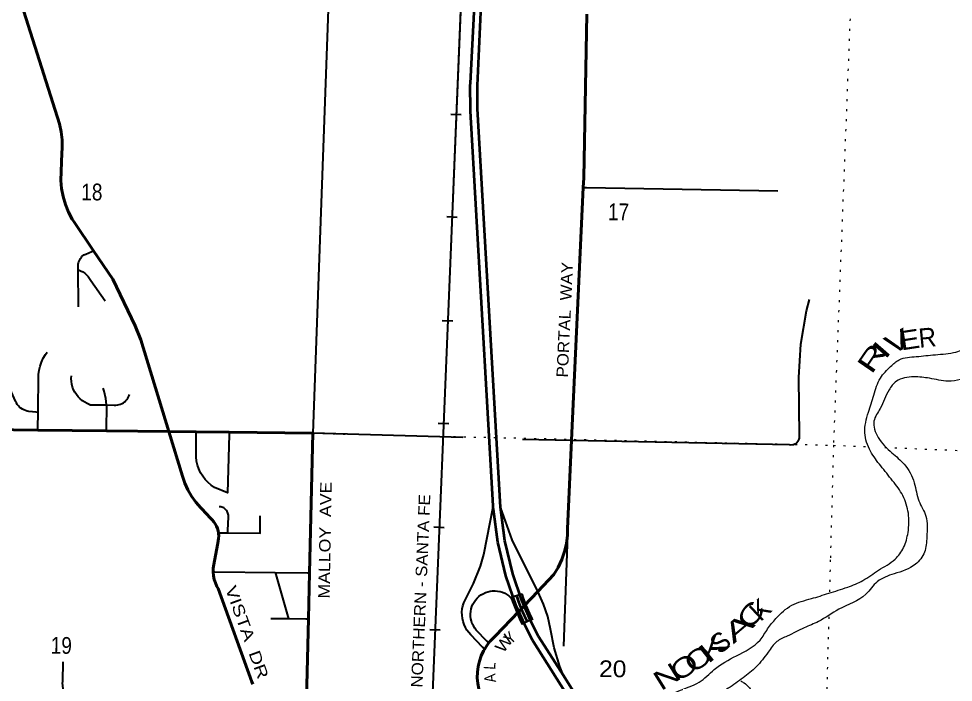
# Model space of a CAD drawing. Header units: feet. Extents: x -489137 to -242534, y 368785 to 558127.
# Drawn here: x -390683 to -380919, y 501906 to 508837 of the extents above; entities that cross this region are included whole.
import ezdxf
from ezdxf.enums import TextEntityAlignment as Align

# ---------------------------------------------------------------- set-up
doc = ezdxf.new("R2010")
doc.units = ezdxf.units.FT
doc.header["$LTSCALE"] = 70
doc.linetypes.add('DOTTED', pattern=[1.5, 0.3, -1.2])
for name, color, linetype, lineweight in [('18', 7, 'Continuous', 35), ('19', 7, 'Continuous', 25), ('26', 7, 'Continuous', 40), ('27', 7, 'Continuous', 13), ('29', 7, 'Continuous', 25), ('34', 7, 'Continuous', 25), ('39', 7, 'Continuous', 13), ('55', 7, 'Continuous', 13), ('7', 7, 'DOTTED', 13)]:
    doc.layers.add(name, color=color, linetype=linetype, lineweight=lineweight)
doc.layers.add('41', color=7, linetype='Continuous')

msp = doc.modelspace()

# ---------------------------------------------------------------- linework, layer by layer
at = {"layer": '18'}
msp.add_line((-384484.17, 501170.79), (-384993.16, 501975.59), dxfattribs=at)
for points in [[(-385725.97, 503749.49), (-385962.57, 507870.03), (-385963.72, 507890.08), (-385964.19, 507910.03), (-385965.13, 508122.75), (-385965.23, 508143.7), (-385964.18, 508162.75), (-385923.8, 508905.55)], [(-385649.96, 503734.2), (-385888.85, 507894.51), (-385889.25, 507901.3), (-385890.31, 508140.53), (-385856.44, 508904.37)], [(-385484.24, 502705.18), (-385594.22, 503018.74), (-385678.14, 503370.7), (-385722.22, 503709.49), (-385724.82, 503729.51), (-385725.97, 503749.49)], [(-385403.53, 502705.31), (-385427.74, 502760.68), (-385521.97, 503038.91), (-385604.18, 503383.2), (-385649.96, 503734.2)], [(-383564.07, 499575.72), (-384548.61, 501132.39), (-385304.87, 502328.14), (-385316.52, 502346.57), (-385327.45, 502368.14), (-385403.88, 502518.96), (-385459.16, 502647.06), (-385484.24, 502705.18)], [(-384993.16, 501975.59), (-385251.38, 502383.87), (-385335.89, 502550.62), (-385403.53, 502705.31)]]:
    msp.add_lwpolyline(points, dxfattribs=at)
at = {"layer": '19'}
for points in [[(-385816.55, 502249.68), (-385838.25, 502272.78), (-385958.23, 502400.58), (-385980.52, 502425.02), (-386000.14, 502451.65), (-386016.86, 502480.19), (-386030.51, 502510.32), (-386040.94, 502541.71), (-386048.03, 502574.02), (-386051.7, 502606.89), (-386051.91, 502639.97), (-386048.67, 502672.89), (-386042, 502705.28), (-386031.99, 502736.81), (-386020.1, 502764.34), (-385930.19, 502937.76), (-385858.9, 503119.62), (-385823.1, 503240.76), (-385727.88, 503739.49), (-385725.97, 503749.49)], [(-385261.24, 502854.3), (-385529.29, 503394.56), (-385649.96, 503734.2)], [(-385773.46, 502313.36), (-385792.88, 502334.04), (-385903.55, 502451.92), (-385919.3, 502472.66), (-385932.79, 502494.92), (-385943.88, 502518.47), (-385952.45, 502543.06), (-385958.41, 502568.4), (-385961.68, 502594.23), (-385962.23, 502620.26), (-385960.06, 502646.2), (-385955.19, 502671.78), (-385947.68, 502696.7), (-385937.6, 502720.7), (-385925.06, 502743.52), (-385910.21, 502764.91), (-385893.21, 502784.62), (-385874.24, 502802.45), (-385853.5, 502818.2), (-385831.24, 502831.69), (-385807.69, 502842.78), (-385783.1, 502851.35), (-385757.76, 502857.31), (-385731.93, 502860.58), (-385705.9, 502861.13), (-385679.96, 502858.96), (-385654.38, 502854.09), (-385629.46, 502846.57), (-385605.45, 502836.49), (-385582.64, 502823.96), (-385561.25, 502809.11), (-385539.68, 502784.6), (-385520.48, 502759.18), (-385504.76, 502737.15), (-385490.66, 502715.18), (-385484.24, 502705.18)], [(-384993.16, 501975.59), (-384996.26, 501983.5), (-385031.16, 502072.57), (-385088.68, 502264.89), (-385125.77, 502462.16), (-385155.5, 502592.46), (-385199.72, 502722.56), (-385257.3, 502847.33), (-385261.24, 502854.3)]]:
    msp.add_lwpolyline(points, dxfattribs=at)
at = {"layer": '26'}
for p, q in [((-385403.53, 502705.31), (-385261.24, 502854.3)), ((-385459.16, 502647.06), (-385403.53, 502705.31))]:
    msp.add_line(p, q, dxfattribs=at)
for points in [[(-389113.42, 504524.31), (-389408.35, 505482.9), (-389466.32, 505628.59), (-389700.32, 506117.79), (-389899.98, 506412.29), (-390099.56, 506706.67), (-390122.49, 506742.34), (-390163, 506817.71), (-390195.4, 506896.89), (-390219.35, 506979.03), (-390234.58, 507063.23), (-390240.93, 507148.55), (-390231.51, 507433.84), (-390227.54, 507485.93), (-390228.26, 507571.32), (-390237.9, 507656.17), (-390256.35, 507739.55), (-390653.26, 508988.7)], [(-385261.24, 502854.3), (-385092.81, 503030.65), (-385047.34, 503106.74), (-385010.07, 503187.16), (-384981.42, 503271.04), (-384961.68, 503357.45), (-384951.32, 503443.52), (-384951.09, 503445.46), (-384949.18, 503507.52), (-384906.55, 504434.37), (-384785.17, 507073.3), (-384780.56, 507173.59), (-384749.25, 508885.05)], [(-389113.42, 504524.31), (-389766.29, 504532.05), (-390481.55, 504540.52), (-391253.59, 504549.67), (-392683.02, 504566.61), (-395045.29, 504594.6)], [(-388235.24, 501887.23), (-388246.12, 501909.64), (-388600.33, 502886.47), (-388611.56, 502907.34), (-388627.27, 502943.5), (-388639.11, 502981.1), (-388646.96, 503019.73), (-388650.73, 503058.98), (-388650.71, 503060.74), (-388650.38, 503098.4), (-388645.9, 503137.57), (-388637.36, 503176.05), (-388604.19, 503358.01), (-388597.98, 503383.15), (-388594.37, 503409.08), (-388593.5, 503435.23), (-388595.36, 503461.34), (-388596.41, 503467.25), (-388599.94, 503487.11), (-388607.2, 503512.26), (-388617.04, 503536.51), (-388629.36, 503559.6), (-388644.02, 503581.28), (-388660.88, 503601.3), (-388679.73, 503619.45), (-388768.15, 503719.06), (-388778.88, 503729.53), (-388830.69, 503786.85), (-388876.23, 503849.27), (-388914.99, 503916.11), (-388946.56, 503986.63), (-388970.58, 504060.06), (-389113.42, 504524.31)], [(-387706.67, 500426.43), (-387706.04, 500452.62), (-387702.93, 500582.56), (-387689.51, 501143.34), (-387671.93, 501877.52), (-387655.35, 502570.05), (-387643.89, 503048.67), (-387608.99, 504506.49), (-388483.54, 504516.85), (-388828.58, 504520.94), (-389113.42, 504524.31)], [(-385773.46, 502313.36), (-385759.89, 502331.2), (-385743.3, 502349.04), (-385725.05, 502368.67), (-385705.59, 502389.04), (-385459.16, 502647.06)], [(-385632.28, 500845.77), (-385618.63, 501173.54), (-385622.72, 501246.68), (-385634.43, 501318.99), (-385653.64, 501389.67), (-385680.12, 501457.97), (-385713.61, 501523.11), (-385723.98, 501540.36), (-385836.96, 501727.12), (-385859.57, 501781.1), (-385876.41, 501837.14), (-385887.31, 501894.63), (-385892.13, 501952.95), (-385890.83, 502011.46), (-385883.43, 502069.5), (-385869.99, 502126.46), (-385850.68, 502181.7), (-385825.7, 502234.62), (-385816.55, 502249.68)], [(-385816.55, 502249.68), (-385795.32, 502284.63), (-385773.46, 502313.36)]]:
    msp.add_lwpolyline(points, dxfattribs=at)
at = {"layer": '29'}
for p, q in [((-387449.84, 508932.27), (-387608.98, 504506.73)), ((-390059.23, 505826.16), (-390061.41, 506224.84)), ((-382526.61, 504480.82), (-382533.88, 505087.96)), ((-389938.76, 504805.62), (-389764.01, 504802.55)), ((-386043.95, 504462.54), (-387608.99, 504506.49)), ((-385419.52, 504444.84), (-384906.55, 504434.37)), ((-388050.32, 502572.05), (-387863.88, 502571.11))]:
    msp.add_line(p, q, dxfattribs=at)
for points in [[(-384785.17, 507073.3), (-384750.86, 507072.73), (-382751.01, 507039.89)], [(-390061.41, 506224.84), (-390062.94, 506240.92), (-390062.77, 506257.08), (-390060.92, 506273.12), (-390057.4, 506288.89), (-390052.25, 506304.2), (-390045.52, 506318.89), (-390037.3, 506332.79), (-390027.68, 506345.76), (-390022.15, 506351.77), (-390002.17, 506370.24)], [(-390002.17, 506370.24), (-389982.15, 506378.48), (-389917.28, 506405.17), (-389899.98, 506412.29)], [(-390058.95, 506214.25), (-390035.87, 506204.69), (-390013.91, 506192.77), (-389993.33, 506178.62), (-389974.33, 506162.39), (-389957.13, 506144.27), (-389941.92, 506124.45), (-389928.87, 506103.14), (-389928.66, 506102.75), (-389778.14, 505891.53)], [(-382533.88, 505087.96), (-382511.18, 505438.43), (-382451.96, 505784.6), (-382423.01, 505902.94)], [(-390575.4, 504735.98), (-390593.37, 504739), (-390610.93, 504743.87), (-390627.89, 504750.56), (-390644.05, 504758.98), (-390659.24, 504769.04), (-390673.3, 504780.64), (-390686.07, 504793.64), (-390697.41, 504807.91), (-390707.19, 504823.28), (-390715.32, 504839.6), (-390716.31, 504841.92), (-390818.46, 505067.3), (-390865.76, 505171.68), (-390956.25, 505371.32)], [(-390474.63, 505119.97), (-390469.44, 505164.62), (-390459.61, 505208.48), (-390445.24, 505251.08), (-390426.51, 505291.94), (-390403.6, 505330.61), (-390386.67, 505354.28)], [(-390481.55, 504540.52), (-390481.33, 504559.23), (-390479.37, 504723.24), (-390474.63, 505119.97)], [(-389938.76, 504805.62), (-389966.48, 504816.53), (-389992.91, 504830.28), (-390017.76, 504846.72), (-390040.75, 504865.66), (-390061.64, 504886.9), (-390080.19, 504910.21), (-390096.2, 504935.33), (-390109.5, 504961.99), (-390119.94, 504989.89), (-390127.41, 505018.73), (-390131.82, 505048.19), (-390133.13, 505077.95), (-390131.32, 505107.69), (-390131.27, 505108.12)], [(-389764.01, 504802.55), (-389772.23, 504871.61), (-389789.39, 504947.23), (-389799.13, 504978.95)], [(-389666.85, 504800.85), (-389646.78, 504803.43), (-389634.04, 504806.21), (-389618.27, 504811.42), (-389603.13, 504818.24), (-389588.79, 504826.62), (-389575.4, 504836.45), (-389563.12, 504847.62), (-389552.06, 504860.02), (-389542.37, 504873.5), (-389534.13, 504887.92), (-389527.45, 504903.13), (-389524.14, 504912.8)], [(-389766.29, 504532.05), (-389766.07, 504549.53), (-389763.06, 504794.61), (-389764.01, 504802.55)], [(-389764.01, 504802.55), (-389686.78, 504801.2), (-389666.85, 504800.85)], [(-390479.37, 504723.24), (-390498.92, 504725.83), (-390575.4, 504735.98)], [(-388830.26, 504261.72), (-388828.76, 504492.73), (-388828.58, 504520.94)], [(-388483.54, 504516.85), (-388484.19, 504492.93), (-388500.73, 503883.65), (-388635.82, 503938.97)], [(-382615.87, 504387.63), (-382595.72, 504388.58), (-382589.76, 504389.69), (-382581.41, 504392.17), (-382573.36, 504395.51), (-382565.7, 504399.67), (-382558.53, 504404.61), (-382551.9, 504410.27), (-382545.91, 504416.59), (-382540.61, 504423.5), (-382536.06, 504430.93), (-382532.31, 504438.8), (-382529.4, 504447.01), (-382527.37, 504455.48), (-382526.24, 504464.12), (-382526.02, 504472.83), (-382526.61, 504480.82)], [(-384906.55, 504434.37), (-382635.72, 504388.04), (-382615.87, 504387.63)], [(-388635.82, 503938.97), (-388671.35, 503963.7), (-388704.11, 503992.01), (-388733.72, 504023.58), (-388759.87, 504058.08), (-388782.28, 504095.12), (-388800.69, 504134.3), (-388814.9, 504175.19), (-388824.76, 504217.34), (-388830.16, 504260.3), (-388830.26, 504261.72)], [(-388492.06, 503632.06), (-388491.59, 503642.38), (-388492.19, 503652.69), (-388493.87, 503662.88), (-388496.61, 503672.84), (-388500.37, 503682.46), (-388505.12, 503691.64), (-388510.8, 503700.26), (-388517.35, 503708.25), (-388524.7, 503715.51), (-388532.77, 503721.96), (-388541.46, 503727.53), (-388550.7, 503732.16), (-388560.36, 503735.8), (-388570.35, 503738.41), (-388580.57, 503739.96), (-388588.26, 503740.42)], [(-388497.97, 503466.46), (-388161.11, 503463.77), (-388160.45, 503645.16)], [(-388497.97, 503466.46), (-388496.96, 503494.99), (-388492.06, 503632.06)], [(-384949.18, 503507.52), (-384951.32, 503443.52), (-384990.22, 502281.96)], [(-388597.62, 503467.26), (-388596.41, 503467.25), (-388497.97, 503466.46)], [(-388650.71, 503060.74), (-388634.06, 503060.54), (-388003.49, 503052.98)], [(-388003.49, 503052.98), (-387665.05, 503048.92), (-387643.89, 503048.67)], [(-388003.49, 503052.98), (-387997.84, 503033.45), (-387870.26, 502593.13), (-387863.88, 502571.11)], [(-387863.88, 502571.11), (-387681.89, 502570.18), (-387655.35, 502570.05)], [(-390100.96, 501649.48), (-390125.68, 501670.28), (-390148.1, 501693.55), (-390167.95, 501719.03), (-390185.04, 501746.45), (-390199.17, 501775.5), (-390210.18, 501805.88), (-390217.96, 501837.23), (-390222.41, 501869.23), (-390223.5, 501901.52), (-390222.94, 501915.2), (-390217.65, 502119.62)]]:
    msp.add_lwpolyline(points, dxfattribs=at)
at = {"layer": '34', "lineweight": 13}
msp.add_line((-386069.27, 508924.51), (-386463.49, 499342.32), dxfattribs=at)
at = {"layer": '34'}
for p, q in [((-386170.01, 507840.85), (-386059.49, 507836.3)), ((-386211.48, 506769.43), (-386100.96, 506764.89)), ((-386258.72, 505684.67), (-386148.2, 505680.12)), ((-386300.18, 504613.26), (-386189.67, 504608.71)), ((-386347.42, 503528.49), (-386236.91, 503523.95)), ((-386388.89, 502457.08), (-386278.37, 502452.54))]:
    msp.add_line(p, q, dxfattribs=at)
msp.add_lwpolyline([(-386068.84, 508908.08), (-386462.39, 499342.24)], dxfattribs=at)
at = {"layer": '39'}
for points in [[(-378170, 508771.73), (-378093.21, 508665.67), (-378092.15, 508461.27), (-378149.6, 508271.33), (-378186.77, 508097.48), (-378244.31, 507887.31), (-378283.51, 507713.47), (-378387.61, 507481.27), (-378632.87, 507304.43), (-378774.74, 507203.96), (-378932.68, 507123.81), (-379104.73, 507049.8), (-379313, 507006.33), (-379480.8, 506978.85), (-379618.21, 506969.43), (-379824.18, 506984.63), (-380005.86, 507011.86), (-380131.12, 507008.44), (-380333.28, 506977.09), (-380474.98, 506913.04), (-380592.43, 506852.93), (-380661.76, 506713.64), (-380664.45, 506569.97), (-380630.55, 506474.69), (-380506.16, 506291.93), (-380407.53, 506216.55), (-380361.73, 506074.66), (-380334.09, 505936.91), (-380342.88, 505785.18), (-380378.24, 505568.83), (-380460.04, 505354.73), (-380571.84, 505205.54), (-380719.72, 505117.25), (-380843.16, 505069.3), (-380974.55, 505051.75), (-381168.34, 505081.06), (-381331.9, 505096.05), (-381513.92, 505050.43), (-381591.1, 504959.75), (-381682.91, 504765.94), (-381748.17, 504634.73), (-381704.52, 504464.52), (-381559.83, 504301.9), (-381433.12, 504183.88), (-381326.97, 503989.07), (-381279.36, 503800.63), (-381205.36, 503642.41), (-381196.27, 503425.83), (-381221.27, 503264.06), (-381314.78, 503139.06), (-381537.45, 503039), (-381713.58, 502956.92), (-381833.38, 502825.98), (-382114.9, 502669.56), (-382327.6, 502541.12), (-382477.4, 502475.09), (-382653.55, 502388.96), (-382762.9, 502330.83), (-382854.32, 502219.99), (-382978.25, 502068.84), (-383116.16, 501952.16), (-383270.19, 501843.66), (-383401.89, 501759.33), (-383559.91, 501662.99), (-383699.65, 501586.8), (-383859.49, 501530.94), (-384019.37, 501469.01), (-384167.19, 501392.86), (-384393.96, 501280.68), (-384458.77, 501244.58), (-384492.11, 501221.79)], [(-384576.46, 501351.8), (-384451.77, 501446.91), (-384378.8, 501499.16), (-384044.68, 501671.51), (-383785.43, 501817.93), (-383574.93, 501905.91), (-383416.75, 502038.67), (-383183.76, 502183.2), (-382938.57, 502347.91), (-382859.25, 502462.86), (-382771.88, 502571.69), (-382607.6, 502710.5), (-382401.23, 502780.28), (-382221.18, 502836.04), (-382022.92, 502899.79), (-381863, 502969.82), (-381700.9, 503076.25), (-381526.63, 503192.75), (-381439.2, 503313.73), (-381392.01, 503471.34), (-381389.05, 503671.67), (-381446.77, 503856.11), (-381553.11, 504010.45), (-381677.63, 504166.9), (-381783.98, 504319.22), (-381843.68, 504511.77), (-381806.32, 504726.09), (-381748.92, 504905.91), (-381681.43, 505083.65), (-381573.8, 505204.53), (-381484.59, 505274.91), (-381306.66, 505308.41), (-381106.59, 505327.64), (-380892.33, 505354.89), (-380738.52, 505416.85), (-380598.58, 505535.54), (-380559.08, 505774.13), (-380546.23, 505929.89), (-380610.26, 506061.75), (-380706.35, 506248.42), (-380764.13, 506420.72), (-380807.66, 506615.22)], [(-383140.55, 501919.9), (-383104.29, 501899.48), (-383049.98, 501848.62), (-383015.97, 501777.62), (-383006.2, 501706.74), (-382986.47, 501607.48), (-382940.19, 501566.77), (-382853.12, 501612.88), (-382792.34, 501651.02), (-382772.48, 501578.07), (-382774.8, 501513.32), (-382742.6, 501486.85), (-382664.21, 501403.48), (-382602.13, 501287.82), (-382543.68, 501259.19), (-382447.04, 501189.9), (-382374.77, 501092.4), (-382312.51, 501015.18), (-382230.08, 500984.54)]]:
    msp.add_spline(points, degree=3, dxfattribs=at)
at = {"layer": '55'}
for p, q in [((-385473.45, 502811.54), (-385428.43, 502824.77)), ((-385533.64, 502793.86), (-385488.83, 502807.02))]:
    msp.add_line(p, q, dxfattribs=at)
for points in [[(-385543.93, 502799.18), (-385483.8, 502816.84), (-385423.15, 502834.66)], [(-385483.8, 502816.84), (-385450.77, 502722.93), (-385419.73, 502645.36), (-385379.38, 502555.74), (-385368.83, 502536.04)], [(-385428.43, 502824.77), (-385416.44, 502786.61), (-385389.14, 502713.18), (-385351.01, 502624.06), (-385324.65, 502566.06), (-385365.39, 502546.55)], [(-385423.15, 502834.66), (-385408.87, 502789.2), (-385381.71, 502716.15), (-385343.69, 502627.29), (-385320.42, 502576.08), (-385312.27, 502563.13)], [(-385543.93, 502799.18), (-385527.58, 502751.54), (-385494.21, 502662.68), (-385454.64, 502567.79), (-385426.1, 502508.61)], [(-385422.35, 502519.27), (-385447.34, 502571.07), (-385486.77, 502665.63), (-385520.05, 502754.25), (-385533.64, 502793.86)], [(-385488.83, 502807.02), (-385458.26, 502720.12), (-385427.09, 502642.23), (-385386.56, 502552.21), (-385379.83, 502539.63), (-385422.35, 502519.27)], [(-385365.39, 502546.55), (-385372.2, 502559.27), (-385412.37, 502648.49), (-385443.28, 502725.74), (-385473.45, 502811.54)], [(-385312.27, 502563.13), (-385368.83, 502536.04), (-385426.1, 502508.61)]]:
    msp.add_lwpolyline(points, dxfattribs=at)
at = {"layer": '7'}
for p, q in [((-387608.99, 504506.49), (-387444.87, 508932.14)), ((-382220.56, 502588.67), (-382260.68, 501120.83))]:
    msp.add_line(p, q, dxfattribs=at)
for points in [[(-381998.51, 508836.56), (-382171.54, 504381.88), (-382204.2, 503186.81), (-382213.73, 502838.24)], [(-395045.29, 504594.59), (-392683.17, 504558.42), (-387608.99, 504506.49), (-382171.54, 504381.88), (-381814.82, 504367.15)], [(-387747.04, 497846.66), (-387728.84, 499172.65), (-387700.98, 500412.52), (-387608.99, 504506.49)], [(-381635.76, 504359.75), (-376924.41, 504165.15), (-374235.6, 504185.98), (-371680.53, 504116.41), (-371122.08, 504103.47)]]:
    msp.add_lwpolyline(points, dxfattribs=at)

# ---------------------------------------------------------------- texts
at = {"layer": '27'}
for s, rotation, width, p in [('PORTAL  WAY', 87.367, 1.1, (-384946.61, 505086.96)), ('MALLOY  AVE', 88.931, 1.15, (-387434.85, 502779.95)), ('VISTA  DR', 289.931, 1.3, (-388528.09, 502887.76))]:
    msp.add_text(s, height=120, rotation=rotation, dxfattribs=dict(at, width=width)).set_placement(p)
msp.add_text('Y', height=120, rotation=45.172, dxfattribs=at).set_placement((-385508.41, 502327.31), align=Align.CENTER)
for s, rotation, width, p in [('W', 51.974, 1.2, (-385566.36, 502274.37)), ('L', 86.317, 0.85, (-385703.44, 502073.47)), ('A', 96.317, 0.85, (-385699.69, 501954.73))]:
    msp.add_text(s, height=120, rotation=rotation, dxfattribs=dict(at, width=width)).set_placement(p, align=Align.CENTER)
at = {"layer": '34', "width": 1.1}
msp.add_text('BURLINGTON   NORTHERN - SANTA FE', height=120, rotation=87.644, dxfattribs=at).set_placement((-386518.89, 500545.87))
at = {"layer": '41'}
for s, rotation, width, p in [('V', 28.296, 1.4, (-381566.61, 505318.27)), ('E', 8.7, 1.15, (-381460.94, 505371.9)), ('R', 5.404, 0.95, (-381272.07, 505399.36)), ('I', 48.923, 1.65, (-381635.51, 505266.76)), ('R', 55.582, 1.55, (-381773.57, 505112.75)), ('C', 52.629, 1.5, (-383042.93, 502435.9)), ('A', 40.153, 1.75, (-383217.93, 502300.15)), ('K', 38.802, 1.75, (-383485.21, 502090.22)), ('O', 34.844, 1.35, (-383642.83, 501991.95)), ('O', 35.8, 1.4, (-383791.95, 501899.47)), ('N', 31.954, 1.4, (-383973.84, 501810.81))]:
    msp.add_text(s, height=200, rotation=rotation, dxfattribs=dict(at, width=width)).set_placement(p)
for s, rotation, p in [('K', 43.348, (-382933.34, 502532.39)), ('S', 39.522, (-383358.87, 502190.95))]:
    msp.add_text(s, height=200, rotation=rotation, dxfattribs=at).set_placement(p)
at = {"layer": '7'}
for s, width, p in [('18', 0.85, (-390029.32, 506940.16)), ('17', 0.85, (-384527.1, 506732.68)), ('19', 0.85, (-390348.6, 502204.47)), ('20', 1.1, (-384620.6, 501960.41))]:
    msp.add_text(s, height=175, rotation=359.711, dxfattribs=dict(at, width=width)).set_placement(p)

doc.saveas('drawing.dxf')
